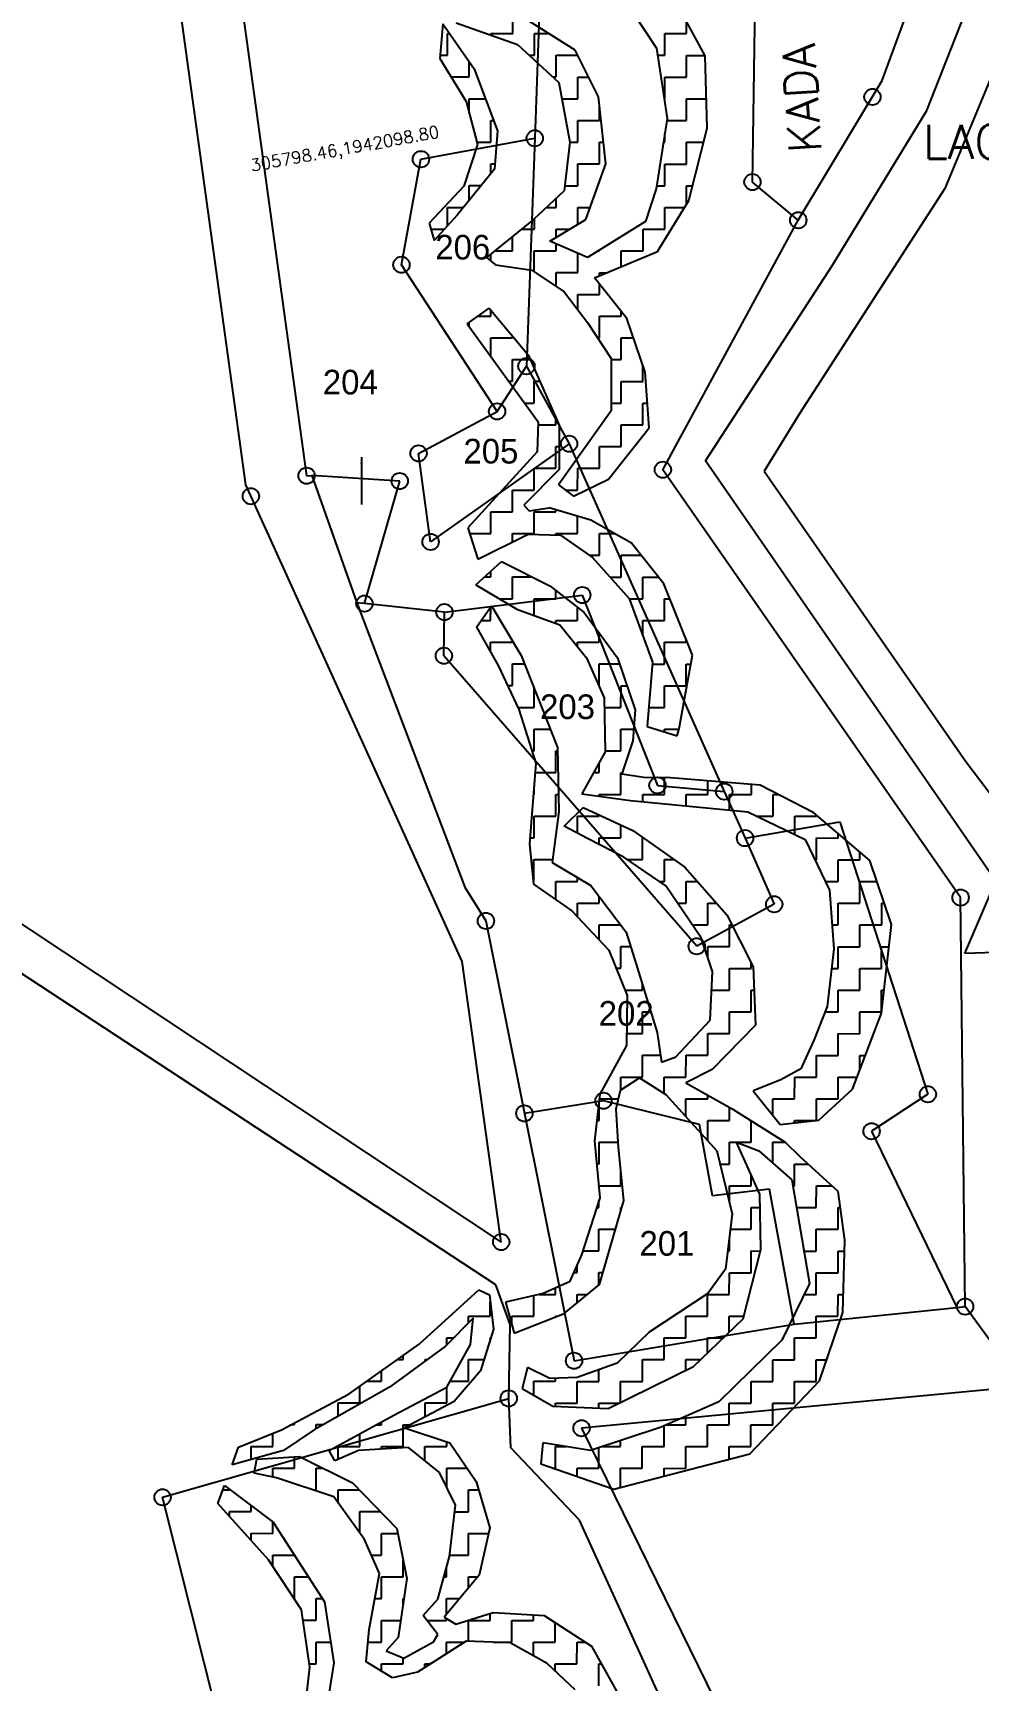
# Model space of a CAD drawing. Header units: metres. Extents: x 305262 to 307111, y 1940505 to 1944566.
# Drawn here: x 305584 to 305939, y 1940972 to 1941591 of the extents above; entities that cross this region are included whole.
import ezdxf

# ---------------------------------------------------------------- set-up
doc = ezdxf.new("R2010")
doc.units = ezdxf.units.M
doc.header["$MEASUREMENT"] = 0
for name, color, linetype in [('OFF', 1, 'Continuous'), ('POLY_HATCH', 12, 'Continuous'), ('POLY_PARCEL', 6, 'Continuous'), ('POLY_ROAD', 30, 'Continuous'), ('POLY_WATER', 4, 'Continuous'), ('TEXT_MAPOUT', 7, 'Continuous'), ('TEXT_PARCEL', 7, 'Continuous')]:
    doc.layers.add(name, color=color, linetype=linetype)
doc.styles.get("Standard").update_dxf_attribs({"font": 'simplex.shx'})
doc.styles.add('TEXT_MAP', font='')
doc.styles.get('TEXT_MAP').set_extended_font_data('Kruti Dev 050')
doc.dimstyles.get("Standard").update_dxf_attribs({"dimtxt": 0.18, "dimasz": 0.18, "dimexe": 0.18, "dimexo": 0.0625, "dimgap": 0.09, "dimtad": 0, "dimtih": 1, "dimtoh": 1, "dimdec": 4, "dimzin": 0, "dimdsep": 46, "dimtxsty": 'Standard', "dimcen": 0.09, "dimadec": 0, "dimazin": 0, "dimtfac": 1, "dimtdec": 4, "dimtofl": 0, "dimtmove": 0, "dimatfit": 3, "dimfxl": 1, "dimtolj": 1, "dimtzin": 0, "dimarcsym": 0})

msp = doc.modelspace()

# ---------------------------------------------------------------- linework, layer by layer
for centre in [(305899.56, 1941567.23), (305772.56, 1941551.69), (305729.72, 1941543.82), (305854.43, 1941535.22), (305871.67, 1941520.87), (305722.41, 1941504.1), (305769.43, 1941465.98), (305758.39, 1941448.97), (305728.82, 1941433.18), (305785.48, 1941436.82), (305820.72, 1941427.04), (305686.71, 1941424.77), (305721.73, 1941422.78), (305665.75, 1941417.08), (305733.38, 1941399.9), (305708.48, 1941376.7), (305790.42, 1941379.9), (305738.57, 1941373.49), (305738.35, 1941357.06), (305818.7, 1941308.35), (305843.84, 1941306.02), (305851.66, 1941288.49), (305932.71, 1941266.15), (305862.61, 1941263.61), (305754.18, 1941257.34), (305833.45, 1941247.82), (305920.41, 1941192.18), (305768.63, 1941184.98), (305798.4, 1941189.73), (305899.26, 1941178.28), (305759.91, 1941136.61), (305934.43, 1941112.34), (305787.32, 1941091.97), (305762.76, 1941077.8), (305790.13, 1941066.6), (305632.54, 1941040.61)]:
    msp.add_circle(centre, 3.07)
at = {"layer": 'OFF'}
for p, q in [((305962.33, 1941246.1), (305934.27, 1941245.1)), ((305956.24, 1941082.3), (305934.43, 1941112.34))]:
    msp.add_line(p, q, dxfattribs=at)
at = {"layer": 'POLY_HATCH'}
for p, q in [((305836.69, 1941582.74), (305824.97, 1941604.2)), ((305787.73, 1941584.87), (305766.02, 1941598.46)), ((305808.1, 1941601.15), (305818.28, 1941585.53)), ((305737.94, 1941594.74), (305736.82, 1941581.69)), ((305737.94, 1941594.74), (305749.71, 1941577.82)), ((305742.94, 1941595.08), (305766.01, 1941586.92)), ((305766.01, 1941586.92), (305781.62, 1941572.66)), ((305796.55, 1941567.23), (305787.73, 1941584.87)), ((305818.28, 1941585.53), (305822.33, 1941559.07)), ((305736.82, 1941581.69), (305746.78, 1941565.54)), ((305837.34, 1941555.54), (305836.69, 1941582.74)), ((305749.71, 1941577.82), (305758.57, 1941554.52)), ((305781.62, 1941572.66), (305785.68, 1941550.27)), ((305746.78, 1941565.54), (305750.98, 1941549.39)), ((305799.25, 1941542.12), (305796.55, 1941567.23)), ((305758.57, 1941554.52), (305757.46, 1941540.1)), ((305822.33, 1941559.07), (305818.25, 1941532.61)), ((305830.46, 1941528.33), (305837.34, 1941555.54)), ((305750.98, 1941549.39), (305745.88, 1941533.69)), ((305785.68, 1941550.27), (305783.63, 1941531.95)), ((305791.77, 1941521.08), (305799.25, 1941542.12)), ((305757.46, 1941540.1), (305743.39, 1941522.73)), ((305745.88, 1941533.69), (305732.8, 1941519.76)), ((305783.63, 1941531.95), (305772.09, 1941521.1)), ((305818.25, 1941532.61), (305814.17, 1941520.39)), ((305818.72, 1941509.1), (305830.46, 1941528.33)), ((305743.39, 1941522.73), (305734.65, 1941513.26)), ((305732.8, 1941519.76), (305734.65, 1941513.26)), ((305772.09, 1941521.1), (305754.43, 1941506.86)), ((305778.19, 1941512.95), (305791.77, 1941521.08)), ((305814.17, 1941520.39), (305792.44, 1941506.83)), ((305792.44, 1941506.83), (305778.19, 1941512.95)), ((305754.43, 1941506.86), (305757.82, 1941504.14)), ((305757.82, 1941504.14), (305771.4, 1941502.1)), ((305795.02, 1941499.16), (305818.72, 1941509.1)), ((305771.4, 1941502.1), (305783.61, 1941493.95)), ((305807.19, 1941483.89), (305795.02, 1941499.16)), ((305783.61, 1941493.95), (305792.43, 1941482.4)), ((305747.06, 1941481.92), (305755.44, 1941487.77)), ((305755.44, 1941487.77), (305770.07, 1941470.19)), ((305747.06, 1941481.92), (305773.83, 1941445.09)), ((305792.43, 1941482.4), (305801.24, 1941468.83)), ((305814.04, 1941463.76), (305807.19, 1941483.89)), ((305770.07, 1941470.19), (305781.78, 1941443.83)), ((305801.24, 1941468.83), (305801.23, 1941449.15)), ((305815.58, 1941442.74), (305814.04, 1941463.76)), ((305801.23, 1941449.15), (305781.53, 1941421.34)), ((305773.83, 1941445.09), (305773.4, 1941433.79)), ((305781.78, 1941443.83), (305781.77, 1941427.1)), ((305800.29, 1941423.51), (305815.58, 1941442.74)), ((305773.4, 1941433.79), (305747.35, 1941405.18)), ((305781.77, 1941427.1), (305768.37, 1941413.71)), ((305787.12, 1941417.14), (305800.29, 1941423.51)), ((305781.53, 1941421.34), (305787.12, 1941417.14)), ((305768.37, 1941413.71), (305770.46, 1941411.62)), ((305770.46, 1941411.62), (305777.92, 1941412.69)), ((305793.64, 1941408.03), (305777.92, 1941412.69)), ((305747.35, 1941405.18), (305751.11, 1941393.46)), ((305808.91, 1941399.4), (305793.64, 1941408.03)), ((305751.11, 1941393.46), (305770.04, 1941402.84)), ((305770.04, 1941402.84), (305782.17, 1941402.41)), ((305782.17, 1941402.41), (305794.3, 1941394.04)), ((305821.08, 1941384.13), (305808.91, 1941399.4)), ((305750.42, 1941383.73), (305759.97, 1941392.49)), ((305759.97, 1941392.49), (305778.26, 1941383.33)), ((305794.3, 1941394.04), (305808.1, 1941378.55)), ((305750.42, 1941383.73), (305765.8, 1941374.58)), ((305778.26, 1941383.33), (305791.15, 1941373.35)), ((305831.92, 1941357.36), (305821.08, 1941384.13)), ((305750.65, 1941367.8), (305756.22, 1941375.86)), ((305756.22, 1941375.86), (305767.43, 1941357.14)), ((305765.8, 1941374.58), (305782.02, 1941368.75)), ((305808.1, 1941378.55), (305816.88, 1941354.7)), ((305750.65, 1941367.8), (305758.84, 1941353.42)), ((305782.02, 1941368.75), (305791.99, 1941356.27)), ((305791.15, 1941373.35), (305803.61, 1941356.29)), ((305767.43, 1941357.14), (305781.14, 1941322.63)), ((305791.99, 1941356.27), (305798.64, 1941341.29)), ((305803.61, 1941356.29), (305810.26, 1941336.75)), ((305826.81, 1941329.71), (305831.92, 1941357.36)), ((305758.84, 1941353.42), (305766.58, 1941336.83)), ((305816.88, 1941354.7), (305814.77, 1941330.43)), ((305766.58, 1941336.83), (305772.99, 1941316.7)), ((305798.64, 1941341.29), (305799.04, 1941320.92)), ((305810.26, 1941336.75), (305809.42, 1941325.1)), ((305814.77, 1941330.43), (305826.12, 1941326.99)), ((305809.42, 1941325.1), (305805.25, 1941312.63)), ((305826.12, 1941326.99), (305826.81, 1941329.71)), ((305781.14, 1941322.63), (305781.54, 1941298.51)), ((305799.04, 1941320.92), (305790.3, 1941305.13)), ((305772.99, 1941316.7), (305770.54, 1941286.39)), ((305805.25, 1941312.63), (305813.57, 1941311.38)), ((305813.57, 1941311.38), (305822.15, 1941311.36)), ((305857.35, 1941308.46), (305822.15, 1941311.36)), ((305877.5, 1941298.06), (305857.35, 1941308.46)), ((305783.64, 1941293), (305790.71, 1941300.06)), ((305790.3, 1941305.13), (305808.6, 1941302.62)), ((305790.71, 1941300.06), (305809.42, 1941291.32)), ((305808.6, 1941302.62), (305852.68, 1941298.44)), ((305781.54, 1941298.51), (305779.03, 1941279.39)), ((305792.37, 1941288.42), (305783.64, 1941293)), ((305852.68, 1941298.44), (305874.3, 1941288.03)), ((305898.53, 1941280.13), (305877.5, 1941298.06)), ((305806.09, 1941281.35), (305792.37, 1941288.42)), ((305809.42, 1941291.32), (305828.96, 1941277.59)), ((305874.3, 1941288.03), (305883.44, 1941268.9)), ((305770.54, 1941286.39), (305772.08, 1941271.13)), ((305821.89, 1941270.53), (305806.09, 1941281.35)), ((305779.03, 1941279.39), (305793.58, 1941270.65)), ((305828.96, 1941277.59), (305844.75, 1941259.7)), ((305906.71, 1941256.02), (305898.53, 1941280.13)), ((305772.08, 1941271.13), (305786.47, 1941261.17)), ((305793.58, 1941270.65), (305806.88, 1941253.18)), ((305835.18, 1941250.98), (305821.89, 1941270.53)), ((305883.44, 1941268.9), (305885.09, 1941246.86)), ((305786.47, 1941261.17), (305800.41, 1941246.34)), ((305844.75, 1941259.7), (305854.72, 1941240.16)), ((305902.92, 1941222.62), (305906.71, 1941256.02)), ((305806.88, 1941253.18), (305810.62, 1941241.53)), ((305839.34, 1941238.29), (305835.18, 1941250.98)), ((305800.41, 1941246.34), (305807.26, 1941229.31)), ((305885.09, 1941246.86), (305882.58, 1941225.24)), ((305810.62, 1941241.53), (305818.53, 1941215.44)), ((305838.5, 1941220), (305839.34, 1941238.29)), ((305854.72, 1941240.16), (305855.54, 1941218.12)), ((305807.26, 1941229.31), (305807.03, 1941210.51)), ((305882.58, 1941225.24), (305877.58, 1941212.77)), ((305825.6, 1941206.29), (305838.5, 1941220)), ((305892.06, 1941194.09), (305902.92, 1941222.62)), ((305818.53, 1941215.44), (305820.19, 1941204.21)), ((305855.54, 1941218.12), (305839.31, 1941201.5)), ((305877.58, 1941212.77), (305872.61, 1941201.71)), ((305807.03, 1941210.51), (305797.06, 1941192.16)), ((305820.19, 1941204.21), (305825.6, 1941206.29)), ((305839.31, 1941201.5), (305829.33, 1941196.51)), ((305872.61, 1941201.71), (305865.13, 1941197.56)), ((305804.82, 1941193.76), (305811.9, 1941198.33)), ((305811.9, 1941198.33), (305821.87, 1941192.09)), ((305829.33, 1941196.51), (305846.82, 1941186.67)), ((305865.13, 1941197.56), (305854.73, 1941193.41)), ((305879.43, 1941182.38), (305892.06, 1941194.09)), ((305797.06, 1941192.16), (305795.05, 1941174.68)), ((305803.16, 1941186.69), (305804.82, 1941193.76)), ((305821.87, 1941192.09), (305840.99, 1941170.87)), ((305854.73, 1941193.41), (305864.83, 1941180.77)), ((305803.98, 1941172.14), (305803.16, 1941186.69)), ((305846.82, 1941186.67), (305866.78, 1941174.18)), ((305864.83, 1941180.77), (305879.43, 1941182.38)), ((305795.05, 1941174.68), (305797.03, 1941153.23)), ((305806.05, 1941152.18), (305803.98, 1941172.14)), ((305840.99, 1941170.87), (305846.8, 1941147.17)), ((305857.2, 1941154.65), (305848.48, 1941174.19)), ((305848.48, 1941174.19), (305856.8, 1941170.86)), ((305856.8, 1941170.86), (305869.27, 1941160.04)), ((305866.78, 1941174.18), (305872.33, 1941168.67)), ((305886.72, 1941155.61), (305872.33, 1941168.67)), ((305869.27, 1941160.04), (305875.9, 1941120.96)), ((305797.03, 1941153.23), (305790.16, 1941131.78)), ((305796.88, 1941120.59), (305806.05, 1941152.18)), ((305857.61, 1941133.86), (305857.2, 1941154.65)), ((305889.15, 1941137.25), (305886.72, 1941155.61)), ((305846.8, 1941147.17), (305844.3, 1941126.38)), ((305850.94, 1941107.67), (305857.61, 1941133.86)), ((305888.47, 1941110.05), (305889.15, 1941137.25)), ((305790.16, 1941131.78), (305785.6, 1941121.58)), ((305844.3, 1941126.38), (305837.64, 1941117.24)), ((305785.6, 1941121.58), (305775.67, 1941117.27)), ((305783.57, 1941109.78), (305796.88, 1941120.59)), ((305875.9, 1941120.96), (305865.49, 1941099.76)), ((305729.03, 1941098.25), (305751.53, 1941118.6)), ((305751.53, 1941118.6), (305755.52, 1941116.71)), ((305755.52, 1941116.71), (305756.99, 1941103.9)), ((305775.67, 1941117.27), (305761.53, 1941113.95)), ((305761.53, 1941113.95), (305764.85, 1941102.31)), ((305837.64, 1941117.24), (305815.59, 1941102.7)), ((305749.43, 1941108), (305738.91, 1941097.49)), ((305748.32, 1941098.03), (305749.43, 1941108)), ((305764.85, 1941102.31), (305783.57, 1941109.78)), ((305832.21, 1941089.8), (305850.94, 1941107.67)), ((305879.62, 1941084.37), (305888.47, 1941110.05)), ((305888.47, 1941110.05), (305888.47, 1941110.05)), ((305756.99, 1941103.9), (305752.15, 1941088.16)), ((305815.59, 1941102.7), (305803.52, 1941091.06)), ((305702.75, 1941079.58), (305729.03, 1941098.25)), ((305738.91, 1941097.49), (305717.87, 1941082)), ((305739.46, 1941081.99), (305748.32, 1941098.03)), ((305865.49, 1941099.76), (305841.77, 1941076.49)), ((305769.83, 1941089.42), (305767.75, 1941081.52)), ((305778.15, 1941085.26), (305769.83, 1941089.42)), ((305803.52, 1941091.06), (305788.54, 1941085.67)), ((305800.18, 1941074.02), (305832.21, 1941089.8)), ((305752.15, 1941088.16), (305742.26, 1941076.62)), ((305788.54, 1941085.67), (305778.15, 1941085.26)), ((305853.41, 1941056.94), (305879.62, 1941084.37)), ((305677.31, 1941065.95), (305702.75, 1941079.58)), ((305717.87, 1941082), (305689.62, 1941065.97)), ((305719.52, 1941071.48), (305739.46, 1941081.99)), ((305742.26, 1941076.62), (305723.55, 1941066.76)), ((305767.75, 1941081.52), (305779.39, 1941074.86)), ((305841.77, 1941076.49), (305820.14, 1941066.94)), ((305695.16, 1941058.22), (305719.52, 1941071.48)), ((305779.39, 1941074.86), (305800.18, 1941074.02)), ((305661.13, 1941059.45), (305677.31, 1941065.95)), ((305689.62, 1941065.97), (305677.99, 1941058.23)), ((305723.55, 1941066.76), (305740.57, 1941061.08)), ((305820.14, 1941066.94), (305793.52, 1941058.22)), ((305658.67, 1941052.77), (305661.13, 1941059.45)), ((305677.99, 1941058.23), (305658.67, 1941052.77)), ((305697.37, 1941054.34), (305695.16, 1941058.22)), ((305706.23, 1941058.21), (305697.37, 1941054.34)), ((305725.05, 1941059.31), (305706.23, 1941058.21)), ((305736.67, 1941049.89), (305725.05, 1941059.31)), ((305740.57, 1941061.08), (305750.44, 1941046.59)), ((305775.64, 1941061.14), (305774.8, 1941053.24)), ((305793.52, 1941058.22), (305775.64, 1941061.14)), ((305667.05, 1941049.63), (305668.03, 1941054.91)), ((305668.03, 1941054.91), (305684.08, 1941056.01)), ((305684.08, 1941056.01), (305704.01, 1941046.03)), ((305774.8, 1941053.24), (305802.24, 1941043.66)), ((305802.24, 1941043.66), (305853.41, 1941056.94)), ((305675.36, 1941047.97), (305667.05, 1941049.63)), ((305696.94, 1941040.76), (305675.36, 1941047.97)), ((305704.01, 1941046.03), (305720.6, 1941028.87)), ((305742.75, 1941037.71), (305736.67, 1941049.89)), ((305750.44, 1941046.59), (305755.69, 1941029.17)), ((305653.34, 1941038.25), (305655.83, 1941045.03)), ((305655.83, 1941045.03), (305674.14, 1941031.28)), ((305708.56, 1941024.7), (305696.94, 1941040.76)), ((305672.45, 1941017.04), (305653.34, 1941038.25)), ((305740.53, 1941018.34), (305742.75, 1941037.71)), ((305674.14, 1941031.28), (305693.45, 1941001.28)), ((305720.6, 1941028.87), (305724.47, 1941010.05)), ((305755.69, 1941029.17), (305751.68, 1941011.33)), ((305714.09, 1941011.97), (305708.56, 1941024.7)), ((305684.84, 1940998.35), (305672.45, 1941017.04)), ((305736.09, 1941002.29), (305740.53, 1941018.34)), ((305710.2, 1940990.94), (305714.09, 1941011.97)), ((305724.47, 1941010.05), (305721.13, 1940987.91)), ((305751.68, 1941011.33), (305738.43, 1940995.59)), ((305730.55, 1940996.21), (305736.09, 1941002.29)), ((305687.98, 1940976.72), (305684.84, 1940998.35)), ((305693.45, 1941001.28), (305696.99, 1940978.4)), ((305736.08, 1940989.01), (305730.55, 1940996.21)), ((305742.84, 1940992.86), (305756.93, 1940997.26)), ((305756.93, 1940997.26), (305776.05, 1940996.2)), ((305776.05, 1940996.2), (305793.91, 1940984.64)), ((305709.08, 1940978.77), (305710.2, 1940990.94)), ((305738.43, 1940995.59), (305742.84, 1940992.86)), ((305721.13, 1940987.91), (305716.7, 1940982.93)), ((305723.34, 1940980.16), (305734.42, 1940986.25)), ((305746.73, 1940986.49), (305728.46, 1940974.88)), ((305734.42, 1940986.25), (305736.08, 1940989.01)), ((305763.34, 1940985.93), (305746.73, 1940986.49)), ((305777.17, 1940978.17), (305763.34, 1940985.93)), ((305793.91, 1940984.64), (305803.78, 1940966.79)), ((305696.99, 1940978.4), (305692.91, 1940952.99)), ((305719.05, 1940972.67), (305709.08, 1940978.77)), ((305716.7, 1940982.93), (305723.34, 1940980.16)), ((305787.69, 1940968.21), (305777.17, 1940978.17)), ((305685.66, 1940956.78), (305687.98, 1940976.72)), ((305728.46, 1940974.88), (305719.05, 1940972.67))]:
    msp.add_line(p, q, dxfattribs=at)
at = {"layer": 'POLY_HATCH', "linetype": 'Continuous'}
for p, q in [((305764.25, 1941591.09), (305764.26, 1941598.9)), ((305739.72, 1941582.92), (305739.73, 1941591.1)), ((305739.73, 1941591.1), (305740.47, 1941591.1)), ((305756.08, 1941591.09), (305764.25, 1941591.09)), ((305756.08, 1941590.43), (305756.08, 1941591.09)), ((305772.42, 1941582.91), (305772.43, 1941591.08)), ((305772.43, 1941591.08), (305777.82, 1941591.08)), ((305821.47, 1941582.88), (305821.48, 1941591.05)), ((305821.48, 1941591.05), (305829.65, 1941591.05)), ((305829.65, 1941591.05), (305829.65, 1941595.63)), ((305736.93, 1941582.93), (305739.72, 1941582.92)), ((305747.89, 1941574.74), (305747.9, 1941580.43)), ((305770.41, 1941582.91), (305772.42, 1941582.91)), ((305780.59, 1941574.73), (305780.6, 1941582.9)), ((305780.6, 1941582.9), (305788.72, 1941582.9)), ((305818.68, 1941582.88), (305821.47, 1941582.88)), ((305829.64, 1941574.7), (305829.65, 1941582.87)), ((305829.65, 1941582.87), (305836.62, 1941582.87)), ((305741.1, 1941574.75), (305747.89, 1941574.74)), ((305779.36, 1941574.73), (305780.59, 1941574.73)), ((305788.76, 1941566.55), (305788.77, 1941574.72)), ((305788.77, 1941574.72), (305792.8, 1941574.72)), ((305821.46, 1941566.53), (305821.47, 1941574.7)), ((305821.47, 1941574.7), (305829.64, 1941574.7)), ((305747.89, 1941566.57), (305753.99, 1941566.57)), ((305747.89, 1941561.28), (305747.89, 1941566.57)), ((305782.73, 1941566.55), (305788.76, 1941566.55)), ((305821.19, 1941566.53), (305821.46, 1941566.53)), ((305829.63, 1941558.35), (305829.64, 1941566.52)), ((305829.64, 1941566.52), (305837.08, 1941566.52)), ((305796.93, 1941558.37), (305796.94, 1941563.6)), ((305756.05, 1941550.22), (305756.06, 1941558.39)), ((305756.06, 1941558.39), (305757.1, 1941558.39)), ((305788.75, 1941550.2), (305788.76, 1941558.37)), ((305788.76, 1941558.37), (305796.93, 1941558.37)), ((305821.45, 1941550.18), (305821.46, 1941553.38)), ((305822.22, 1941558.35), (305829.63, 1941558.35)), ((305750.76, 1941550.22), (305756.05, 1941550.22)), ((305785.67, 1941550.2), (305788.75, 1941550.2)), ((305796.92, 1941542.02), (305796.93, 1941550.19)), ((305796.93, 1941550.19), (305798.38, 1941550.19)), ((305820.96, 1941550.18), (305821.45, 1941550.18)), ((305829.62, 1941542), (305829.63, 1941550.17)), ((305829.63, 1941550.17), (305835.99, 1941550.17)), ((305756.05, 1941542.04), (305757.61, 1941542.04)), ((305756.05, 1941538.36), (305756.05, 1941542.04)), ((305788.75, 1941542.02), (305796.92, 1941542.02)), ((305788.75, 1941533.85), (305788.75, 1941542.02)), ((305821.45, 1941542), (305829.62, 1941542)), ((305821.45, 1941533.83), (305821.45, 1941542)), ((305747.87, 1941533.87), (305752.41, 1941533.87)), ((305747.87, 1941528.26), (305747.87, 1941533.87)), ((305780.57, 1941525.68), (305780.57, 1941529.07)), ((305783.84, 1941533.85), (305788.75, 1941533.85)), ((305818.44, 1941533.83), (305821.45, 1941533.83)), ((305829.62, 1941533.82), (305831.85, 1941533.82)), ((305829.62, 1941526.95), (305829.62, 1941533.82)), ((305739.69, 1941525.7), (305745.79, 1941525.7)), ((305739.69, 1941518.72), (305739.69, 1941525.7)), ((305776.96, 1941525.68), (305780.57, 1941525.68)), ((305788.74, 1941525.67), (305793.4, 1941525.67)), ((305788.74, 1941519.27), (305788.74, 1941525.67)), ((305821.44, 1941525.65), (305828.82, 1941525.65)), ((305821.44, 1941517.48), (305821.44, 1941525.65)), ((305733.44, 1941517.53), (305738.59, 1941517.53)), ((305767.64, 1941517.51), (305772.39, 1941517.51)), ((305772.39, 1941517.51), (305772.39, 1941521.38)), ((305780.56, 1941517.5), (305785.78, 1941517.5)), ((305780.56, 1941514.37), (305780.56, 1941517.5)), ((305813.26, 1941517.48), (305821.44, 1941517.48)), ((305813.26, 1941509.31), (305813.26, 1941517.48)), ((305764.21, 1941509.34), (305764.21, 1941514.74)), ((305780.56, 1941509.33), (305780.56, 1941511.93)), ((305756.03, 1941505.58), (305756.03, 1941508.15)), ((305757.51, 1941509.34), (305764.21, 1941509.34)), ((305772.38, 1941509.33), (305780.56, 1941509.33)), ((305772.38, 1941501.44), (305772.38, 1941509.33)), ((305788.73, 1941501.15), (305788.73, 1941508.43)), ((305796.42, 1941509.32), (305796.91, 1941509.32)), ((305796.91, 1941509.32), (305796.91, 1941509.62)), ((305805.08, 1941509.31), (305813.26, 1941509.31)), ((305805.08, 1941503.38), (305805.08, 1941509.31)), ((305780.55, 1941501.15), (305788.73, 1941501.15)), ((305780.55, 1941495.99), (305780.55, 1941501.15)), ((305796.9, 1941501.14), (305799.74, 1941501.14)), ((305796.9, 1941499.95), (305796.9, 1941501.14)), ((305788.72, 1941492.97), (305796.9, 1941492.97)), ((305788.72, 1941487.26), (305788.72, 1941492.97)), ((305796.9, 1941492.97), (305796.9, 1941496.8)), ((305756.02, 1941484.82), (305756.02, 1941487.08)), ((305805.07, 1941484.79), (305805.07, 1941486.55)), ((305747.84, 1941480.85), (305747.84, 1941482.46)), ((305751.21, 1941484.82), (305756.02, 1941484.82)), ((305796.89, 1941484.79), (305805.07, 1941484.79)), ((305796.89, 1941476.62), (305796.89, 1941484.79)), ((305756.01, 1941476.64), (305764.19, 1941476.64)), ((305756.01, 1941469.61), (305756.01, 1941476.64)), ((305764.19, 1941476.64), (305764.19, 1941477.26)), ((305796.18, 1941476.62), (305796.89, 1941476.62)), ((305805.06, 1941476.61), (305809.67, 1941476.61)), ((305805.06, 1941468.44), (305805.06, 1941476.61)), ((305764.18, 1941468.46), (305770.84, 1941468.46)), ((305764.18, 1941460.29), (305764.18, 1941468.46)), ((305801.24, 1941468.44), (305805.06, 1941468.44)), ((305762.78, 1941460.29), (305764.18, 1941460.29)), ((305772.35, 1941460.28), (305774.47, 1941460.28)), ((305772.35, 1941452.11), (305772.35, 1941460.28)), ((305805.05, 1941460.26), (305813.23, 1941460.26)), ((305805.05, 1941452.09), (305805.05, 1941460.26)), ((305813.23, 1941460.26), (305813.23, 1941466.13)), ((305768.73, 1941452.11), (305772.35, 1941452.11)), ((305801.23, 1941452.09), (305805.05, 1941452.09)), ((305813.22, 1941452.08), (305814.89, 1941452.08)), ((305813.22, 1941443.91), (305813.22, 1941452.08)), ((305773.78, 1941443.93), (305780.52, 1941443.93)), ((305780.52, 1941443.93), (305780.52, 1941446.66)), ((305805.04, 1941443.91), (305813.22, 1941443.91)), ((305805.04, 1941435.74), (305805.04, 1941443.91)), ((305780.51, 1941435.75), (305781.77, 1941435.75)), ((305780.51, 1941427.58), (305780.51, 1941435.75)), ((305796.86, 1941435.74), (305805.04, 1941435.74)), ((305796.86, 1941427.57), (305796.86, 1941435.74)), ((305772.33, 1941419.41), (305772.34, 1941427.58)), ((305772.34, 1941427.58), (305780.51, 1941427.58)), ((305788.68, 1941419.4), (305788.69, 1941427.57)), ((305788.69, 1941427.57), (305796.86, 1941427.57)), ((305764.15, 1941411.24), (305764.16, 1941419.41)), ((305764.16, 1941419.41), (305772.33, 1941419.41)), ((305784.12, 1941419.4), (305788.68, 1941419.4)), ((305755.97, 1941403.07), (305755.98, 1941411.24)), ((305755.98, 1941411.24), (305764.15, 1941411.24)), ((305772.32, 1941403.06), (305772.33, 1941411.23)), ((305772.33, 1941411.23), (305780.5, 1941411.23)), ((305780.5, 1941411.23), (305780.5, 1941411.92)), ((305788.67, 1941403.05), (305788.67, 1941409.5)), ((305748.03, 1941403.07), (305755.97, 1941403.07)), ((305764.14, 1941399.92), (305764.15, 1941403.06)), ((305764.15, 1941403.06), (305772.32, 1941403.06)), ((305780.5, 1941403.05), (305788.67, 1941403.05)), ((305780.5, 1941402.47), (305780.5, 1941403.05)), ((305796.84, 1941394.87), (305796.85, 1941403.04)), ((305796.85, 1941403.04), (305802.47, 1941403.04)), ((305793.09, 1941394.87), (305796.84, 1941394.87)), ((305805.01, 1941386.69), (305805.02, 1941394.86)), ((305805.02, 1941394.86), (305812.53, 1941394.86)), ((305753.68, 1941386.72), (305755.96, 1941386.72)), ((305755.96, 1941386.72), (305755.96, 1941388.82)), ((305764.13, 1941378.54), (305764.14, 1941386.71)), ((305764.14, 1941386.71), (305771.52, 1941386.71)), ((305800.85, 1941386.69), (305805.01, 1941386.69)), ((305813.18, 1941378.51), (305813.19, 1941386.68)), ((305813.19, 1941386.68), (305819.05, 1941386.68)), ((305780.48, 1941378.53), (305780.48, 1941381.61)), ((305755.95, 1941370.37), (305755.96, 1941375.48)), ((305759.14, 1941378.54), (305764.13, 1941378.54)), ((305772.3, 1941372.24), (305772.31, 1941378.53)), ((305772.31, 1941378.53), (305780.48, 1941378.53)), ((305788.65, 1941370.35), (305788.66, 1941375.28)), ((305808.12, 1941378.51), (305813.18, 1941378.51)), ((305821.35, 1941370.33), (305821.36, 1941378.5)), ((305821.36, 1941378.5), (305823.36, 1941378.5)), ((305752.43, 1941370.37), (305755.95, 1941370.37)), ((305780.48, 1941370.35), (305788.65, 1941370.35)), ((305780.48, 1941369.3), (305780.48, 1941370.35)), ((305813.17, 1941364.76), (305813.18, 1941370.33)), ((305813.18, 1941370.33), (305821.35, 1941370.33)), ((305755.95, 1941362.19), (305764.12, 1941362.19)), ((305755.95, 1941358.5), (305755.95, 1941362.19)), ((305764.12, 1941362.19), (305764.12, 1941362.67)), ((305788.65, 1941362.17), (305796.82, 1941362.17)), ((305788.65, 1941360.45), (305788.65, 1941362.17)), ((305796.82, 1941362.17), (305796.83, 1941365.58)), ((305821.34, 1941353.98), (305821.35, 1941362.15)), ((305821.35, 1941362.15), (305829.52, 1941362.15)), ((305829.52, 1941362.15), (305829.52, 1941363.27)), ((305764.11, 1941345.84), (305764.12, 1941354.01)), ((305764.12, 1941354.01), (305768.68, 1941354.01)), ((305796.81, 1941345.82), (305796.82, 1941353.99)), ((305796.82, 1941353.99), (305804.4, 1941353.99)), ((305816.82, 1941353.98), (305821.34, 1941353.98)), ((305829.51, 1941345.8), (305829.52, 1941353.97)), ((305829.52, 1941353.97), (305831.29, 1941353.97)), ((305762.38, 1941345.84), (305764.11, 1941345.84)), ((305772.28, 1941337.66), (305772.29, 1941344.91)), ((305796.63, 1941345.82), (305796.81, 1941345.82)), ((305804.98, 1941337.64), (305804.99, 1941345.81)), ((305804.99, 1941345.81), (305807.18, 1941345.81)), ((305821.33, 1941337.63), (305821.34, 1941345.8)), ((305821.34, 1941345.8), (305829.51, 1941345.8)), ((305766.19, 1941337.66), (305772.28, 1941337.66)), ((305798.71, 1941337.64), (305804.98, 1941337.64)), ((305815.4, 1941337.63), (305821.33, 1941337.63)), ((305772.28, 1941329.48), (305778.42, 1941329.48)), ((305772.28, 1941321.31), (305772.28, 1941329.48)), ((305804.97, 1941321.29), (305804.98, 1941329.46)), ((305804.98, 1941329.46), (305809.73, 1941329.46)), ((305821.33, 1941329.45), (305826.74, 1941329.45)), ((305821.33, 1941328.44), (305821.33, 1941329.45)), ((305771.52, 1941321.31), (305772.28, 1941321.31)), ((305780.45, 1941321.3), (305781.16, 1941321.3)), ((305780.45, 1941313.13), (305780.45, 1941321.3)), ((305799.04, 1941321.29), (305804.97, 1941321.29)), ((305772.7, 1941313.13), (305780.45, 1941313.13)), ((305794.73, 1941313.12), (305796.8, 1941313.12)), ((305796.8, 1941313.12), (305796.8, 1941316.86)), ((305804.97, 1941313.11), (305805.41, 1941313.11)), ((305804.97, 1941304.94), (305804.97, 1941313.11)), ((305772.27, 1941304.96), (305772.27, 1941307.77)), ((305821.32, 1941304.93), (305821.32, 1941311.36)), ((305837.67, 1941304.92), (305837.67, 1941310.08)), ((305854.02, 1941304.91), (305854.02, 1941308.74)), ((305772.04, 1941304.96), (305772.27, 1941304.96)), ((305780.44, 1941304.95), (305781.43, 1941304.95)), ((305780.44, 1941296.78), (305780.44, 1941304.95)), ((305796.79, 1941304.94), (305804.97, 1941304.94)), ((305796.79, 1941304.24), (305796.79, 1941304.94)), ((305813.14, 1941304.93), (305821.32, 1941304.93)), ((305813.14, 1941302.19), (305813.14, 1941304.93)), ((305829.49, 1941304.92), (305837.67, 1941304.92)), ((305829.49, 1941300.64), (305829.49, 1941304.92)), ((305845.84, 1941304.92), (305854.02, 1941304.91)), ((305845.84, 1941299.09), (305845.84, 1941304.92)), ((305862.19, 1941304.91), (305864.24, 1941304.91)), ((305862.19, 1941296.73), (305862.19, 1941304.91)), ((305772.26, 1941296.78), (305780.44, 1941296.78)), ((305772.26, 1941288.61), (305772.26, 1941296.78)), ((305788.61, 1941296.77), (305796.79, 1941296.77)), ((305788.61, 1941290.39), (305788.61, 1941296.77)), ((305796.79, 1941296.77), (305796.79, 1941297.23)), ((305804.96, 1941288.59), (305804.96, 1941293.41)), ((305856.22, 1941296.73), (305862.19, 1941296.73)), ((305870.36, 1941296.73), (305878.54, 1941296.72)), ((305870.36, 1941289.93), (305870.36, 1941296.73)), ((305878.54, 1941296.72), (305878.54, 1941297.17)), ((305770.72, 1941288.61), (305772.26, 1941288.61)), ((305796.78, 1941288.59), (305804.96, 1941288.59)), ((305796.78, 1941286.15), (305796.78, 1941288.59)), ((305813.13, 1941288.58), (305813.32, 1941288.58)), ((305813.13, 1941280.41), (305813.13, 1941288.58)), ((305878.53, 1941288.55), (305886.71, 1941288.54)), ((305878.53, 1941280.37), (305878.53, 1941288.55)), ((305886.71, 1941288.54), (305886.71, 1941290.21)), ((305894.88, 1941280.36), (305894.88, 1941283.24)), ((305772.25, 1941280.43), (305779.17, 1941280.43)), ((305772.25, 1941272.26), (305772.25, 1941280.43)), ((305807.45, 1941280.41), (305813.13, 1941280.41)), ((305821.3, 1941280.4), (305824.96, 1941280.4)), ((305821.3, 1941272.23), (305821.3, 1941280.4)), ((305877.96, 1941280.37), (305878.53, 1941280.37)), ((305886.7, 1941280.37), (305894.88, 1941280.36)), ((305886.7, 1941272.19), (305886.7, 1941280.37)), ((305771.96, 1941272.26), (305772.25, 1941272.26)), ((305780.42, 1941272.25), (305788.6, 1941272.25)), ((305780.42, 1941265.36), (305780.42, 1941272.25)), ((305788.6, 1941272.25), (305788.6, 1941273.64)), ((305819.4, 1941272.23), (305821.3, 1941272.23)), ((305829.47, 1941272.22), (305833.7, 1941272.22)), ((305829.47, 1941264.05), (305829.47, 1941272.22)), ((305881.86, 1941272.2), (305886.7, 1941272.19)), ((305894.87, 1941272.19), (305901.22, 1941272.18)), ((305894.87, 1941264.01), (305894.87, 1941272.19)), ((305788.59, 1941264.07), (305796.77, 1941264.07)), ((305788.59, 1941258.91), (305788.59, 1941264.07)), ((305796.77, 1941264.07), (305796.77, 1941266.46)), ((305826.29, 1941264.05), (305829.47, 1941264.05)), ((305837.64, 1941264.05), (305840.92, 1941264.04)), ((305837.64, 1941255.87), (305837.64, 1941264.05)), ((305886.69, 1941264.02), (305894.87, 1941264.01)), ((305886.69, 1941255.84), (305886.69, 1941264.02)), ((305903.04, 1941264.01), (305904, 1941264.01)), ((305903.04, 1941255.83), (305903.04, 1941264.01)), ((305796.76, 1941255.89), (305804.82, 1941255.89)), ((305796.76, 1941250.22), (305796.76, 1941255.89)), ((305831.85, 1941255.87), (305837.64, 1941255.87)), ((305845.81, 1941255.87), (305846.71, 1941255.87)), ((305845.81, 1941247.69), (305845.81, 1941255.87)), ((305884.42, 1941255.84), (305886.69, 1941255.84)), ((305894.86, 1941255.84), (305903.04, 1941255.83)), ((305894.86, 1941247.66), (305894.86, 1941255.84)), ((305804.93, 1941247.71), (305808.64, 1941247.71)), ((305804.93, 1941239.54), (305804.93, 1941247.71)), ((305837.63, 1941247.7), (305845.81, 1941247.69)), ((305837.63, 1941243.51), (305837.63, 1941247.7)), ((305886.68, 1941247.67), (305894.86, 1941247.66)), ((305886.68, 1941239.49), (305886.68, 1941247.67)), ((305903.03, 1941247.66), (305905.76, 1941247.66)), ((305903.03, 1941239.48), (305903.03, 1941247.66)), ((305803.15, 1941239.54), (305804.93, 1941239.54)), ((305845.8, 1941239.52), (305853.98, 1941239.51)), ((305845.8, 1941231.34), (305845.8, 1941239.52)), ((305853.98, 1941239.51), (305853.98, 1941241.61)), ((305884.23, 1941239.49), (305886.68, 1941239.49)), ((305894.85, 1941239.49), (305903.03, 1941239.48)), ((305894.85, 1941231.31), (305894.85, 1941239.49)), ((305806.44, 1941231.36), (305813.1, 1941231.36)), ((305813.1, 1941231.36), (305813.1, 1941233.35)), ((305839.02, 1941231.34), (305845.8, 1941231.34)), ((305853.97, 1941231.34), (305855.05, 1941231.34)), ((305853.97, 1941223.16), (305853.97, 1941231.34)), ((305886.67, 1941231.32), (305894.85, 1941231.31)), ((305886.67, 1941223.14), (305886.67, 1941231.32)), ((305903.02, 1941231.31), (305903.91, 1941231.31)), ((305903.02, 1941223.47), (305903.02, 1941231.31)), ((305813.09, 1941223.18), (305816.18, 1941223.18)), ((305813.09, 1941215.01), (305813.09, 1941223.18)), ((305845.79, 1941223.17), (305853.97, 1941223.16)), ((305845.79, 1941214.99), (305845.79, 1941223.17)), ((305881.74, 1941223.15), (305886.67, 1941223.14)), ((305894.84, 1941223.14), (305902.98, 1941223.13)), ((305894.84, 1941214.96), (305894.84, 1941223.14)), ((305807.09, 1941215.01), (305813.09, 1941215.01)), ((305837.61, 1941215), (305845.79, 1941214.99)), ((305837.61, 1941206.82), (305837.61, 1941215)), ((305878.47, 1941214.97), (305878.49, 1941214.97)), ((305878.49, 1941214.97), (305878.49, 1941215.03)), ((305886.66, 1941214.97), (305894.84, 1941214.96)), ((305886.66, 1941206.79), (305886.66, 1941214.97)), ((305813.08, 1941198.66), (305813.09, 1941206.83)), ((305813.09, 1941206.83), (305819.8, 1941206.83)), ((305829.43, 1941198.65), (305829.44, 1941206.83)), ((305829.44, 1941206.83), (305837.61, 1941206.82)), ((305878.48, 1941206.8), (305886.66, 1941206.79)), ((305878.48, 1941198.62), (305878.48, 1941206.8)), ((305894.83, 1941206.79), (305896.89, 1941206.79)), ((305894.83, 1941201.38), (305894.83, 1941206.79)), ((305804.9, 1941193.81), (305804.91, 1941198.66)), ((305804.91, 1941198.66), (305813.08, 1941198.66)), ((305821.25, 1941192.48), (305821.26, 1941198.65)), ((305821.26, 1941198.65), (305829.43, 1941198.65)), ((305870.3, 1941190.45), (305870.31, 1941198.63)), ((305870.31, 1941198.63), (305878.48, 1941198.62)), ((305886.65, 1941190.44), (305886.66, 1941198.62)), ((305886.66, 1941198.62), (305893.78, 1941198.61)), ((305796.72, 1941182.32), (305796.73, 1941189.26)), ((305796.87, 1941190.49), (305804.05, 1941190.49)), ((305829.42, 1941183.71), (305829.43, 1941190.48)), ((305829.43, 1941190.48), (305837.6, 1941190.47)), ((305837.6, 1941190.47), (305837.6, 1941191.86)), ((305862.12, 1941184.16), (305862.13, 1941190.46)), ((305862.13, 1941190.46), (305870.3, 1941190.45)), ((305878.47, 1941182.27), (305878.48, 1941190.45)), ((305878.48, 1941190.45), (305886.65, 1941190.44)), ((305795.93, 1941182.32), (305796.72, 1941182.32)), ((305837.59, 1941174.65), (305837.6, 1941182.3)), ((305837.6, 1941182.3), (305845.77, 1941182.29)), ((305845.77, 1941182.29), (305845.77, 1941187.26)), ((305853.94, 1941174.11), (305853.95, 1941182.21)), ((305870.3, 1941182.28), (305878.47, 1941182.27)), ((305870.3, 1941181.37), (305870.3, 1941182.28)), ((305796.71, 1941165.97), (305796.72, 1941174.14)), ((305796.72, 1941174.14), (305803.87, 1941174.14)), ((305845.76, 1941165.94), (305845.77, 1941174.12)), ((305845.77, 1941174.12), (305848.52, 1941174.11)), ((305848.68, 1941174.11), (305853.94, 1941174.11)), ((305862.11, 1941166.25), (305862.12, 1941174.11)), ((305862.12, 1941174.11), (305866.86, 1941174.1)), ((305795.86, 1941165.97), (305796.71, 1941165.97)), ((305804.88, 1941157.79), (305804.89, 1941163.41)), ((305842.2, 1941165.94), (305845.76, 1941165.94)), ((305870.28, 1941157.75), (305870.29, 1941165.93)), ((305870.29, 1941165.93), (305875.36, 1941165.92)), ((305796.71, 1941157.79), (305804.88, 1941157.79)), ((305796.71, 1941156.78), (305796.71, 1941157.79)), ((305845.75, 1941151.45), (305845.76, 1941157.77)), ((305845.76, 1941157.77), (305853.93, 1941157.76)), ((305853.93, 1941157.76), (305853.93, 1941161.97)), ((305869.66, 1941157.75), (305870.28, 1941157.75)), ((305878.45, 1941149.57), (305878.46, 1941157.75)), ((305878.46, 1941157.75), (305884.37, 1941157.74)), ((305796.7, 1941149.62), (305796.7, 1941152.2)), ((305795.88, 1941149.62), (305796.7, 1941149.62)), ((305804.88, 1941149.61), (305805.3, 1941149.61)), ((305804.88, 1941148.14), (305804.88, 1941149.61)), ((305853.92, 1941141.41), (305853.93, 1941149.59)), ((305853.93, 1941149.59), (305857.3, 1941149.58)), ((305871.04, 1941149.58), (305878.45, 1941149.57)), ((305886.62, 1941141.39), (305886.63, 1941149.57)), ((305886.63, 1941149.57), (305887.52, 1941149.57)), ((305796.69, 1941133.27), (305796.7, 1941141.44)), ((305796.7, 1941141.44), (305802.93, 1941141.44)), ((305845.74, 1941133.24), (305845.75, 1941138.41)), ((305846.11, 1941141.42), (305853.92, 1941141.41)), ((305878.44, 1941133.22), (305878.45, 1941141.4)), ((305878.45, 1941141.4), (305886.62, 1941141.39)), ((305790.64, 1941133.27), (305796.69, 1941133.27)), ((305845.12, 1941133.24), (305845.74, 1941133.24)), ((305853.91, 1941125.06), (305853.92, 1941133.24)), ((305853.92, 1941133.24), (305857.45, 1941133.23)), ((305873.82, 1941133.23), (305878.44, 1941133.22)), ((305886.61, 1941125.04), (305886.62, 1941133.22)), ((305886.62, 1941133.22), (305889.04, 1941133.22)), ((305788.51, 1941125.1), (305788.52, 1941128.11)), ((305787.17, 1941125.1), (305788.51, 1941125.1)), ((305796.69, 1941125.09), (305798.19, 1941125.09)), ((305796.69, 1941120.43), (305796.69, 1941125.09)), ((305845.73, 1941116.89), (305845.74, 1941125.07)), ((305845.74, 1941125.07), (305853.91, 1941125.06)), ((305878.43, 1941116.87), (305878.44, 1941125.05)), ((305878.44, 1941125.05), (305886.61, 1941125.04)), ((305755.8, 1941108.77), (305755.81, 1941114.22)), ((305772.15, 1941108.76), (305772.16, 1941116.45)), ((305774.22, 1941116.93), (305780.33, 1941116.93)), ((305780.33, 1941116.93), (305780.34, 1941119.3)), ((305788.51, 1941116.92), (305792.36, 1941116.92)), ((305788.51, 1941113.79), (305788.51, 1941116.92)), ((305837.55, 1941108.72), (305837.56, 1941116.9)), ((305837.56, 1941116.9), (305845.73, 1941116.89)), ((305873.89, 1941116.88), (305878.43, 1941116.87)), ((305886.6, 1941108.69), (305886.61, 1941116.87)), ((305886.61, 1941116.87), (305888.64, 1941116.87)), ((305747.63, 1941108.77), (305755.8, 1941108.77)), ((305747.63, 1941106.19), (305747.63, 1941108.77)), ((305763.98, 1941108.76), (305772.15, 1941108.76)), ((305763.98, 1941105.36), (305763.98, 1941108.76)), ((305780.33, 1941108.75), (305780.99, 1941108.75)), ((305780.33, 1941108.49), (305780.33, 1941108.75)), ((305829.37, 1941100.55), (305829.38, 1941108.73)), ((305829.38, 1941108.73), (305837.55, 1941108.72)), ((305845.73, 1941108.72), (305851.21, 1941108.71)), ((305845.73, 1941102.69), (305845.73, 1941108.72)), ((305869.88, 1941108.7), (305870.25, 1941108.7)), ((305870.25, 1941108.7), (305870.25, 1941109.46)), ((305878.42, 1941100.52), (305878.43, 1941108.7)), ((305878.43, 1941108.7), (305886.6, 1941108.69)), ((305739.45, 1941100.6), (305742.03, 1941100.6)), ((305739.45, 1941098.02), (305739.45, 1941100.6)), ((305755.8, 1941100.59), (305755.97, 1941100.59)), ((305755.8, 1941100.04), (305755.8, 1941100.59)), ((305821.2, 1941100.56), (305829.37, 1941100.55)), ((305821.2, 1941092.38), (305821.2, 1941100.56)), ((305837.55, 1941100.55), (305843.47, 1941100.54)), ((305837.55, 1941094.89), (305837.55, 1941100.55)), ((305870.25, 1941100.53), (305878.42, 1941100.52)), ((305870.25, 1941092.35), (305870.25, 1941100.53)), ((305720.85, 1941092.44), (305723.1, 1941092.44)), ((305723.1, 1941092.44), (305723.1, 1941094.03)), ((305731.27, 1941092.43), (305732.04, 1941092.43)), ((305731.27, 1941091.86), (305731.27, 1941092.43)), ((305747.62, 1941092.42), (305753.46, 1941092.42)), ((305747.62, 1941084.25), (305747.62, 1941092.42)), ((305796.67, 1941084.22), (305796.67, 1941088.59)), ((305813.02, 1941092.39), (305821.2, 1941092.38)), ((305813.02, 1941084.21), (305813.02, 1941092.39)), ((305829.37, 1941092.38), (305834.91, 1941092.37)), ((305829.37, 1941088.4), (305829.37, 1941092.38)), ((305862.07, 1941092.36), (305870.25, 1941092.35)), ((305862.07, 1941084.18), (305862.07, 1941092.36)), ((305878.42, 1941092.35), (305882.37, 1941092.35)), ((305878.42, 1941084.17), (305878.42, 1941092.35)), ((305706.74, 1941076.1), (305706.74, 1941082.41)), ((305709.35, 1941084.27), (305714.92, 1941084.27)), ((305714.92, 1941084.27), (305714.92, 1941088.22)), ((305740.71, 1941084.25), (305747.62, 1941084.25)), ((305772.14, 1941084.23), (305780.32, 1941084.23)), ((305772.14, 1941079.01), (305772.14, 1941084.23)), ((305780.32, 1941084.23), (305780.32, 1941085.34)), ((305788.49, 1941084.22), (305796.67, 1941084.22)), ((305788.49, 1941076.05), (305788.49, 1941084.22)), ((305804.84, 1941084.21), (305813.02, 1941084.21)), ((305804.84, 1941076.31), (305804.84, 1941084.21)), ((305853.89, 1941084.19), (305862.07, 1941084.18)), ((305853.89, 1941076.01), (305853.89, 1941084.19)), ((305870.24, 1941084.18), (305878.42, 1941084.17)), ((305870.24, 1941076), (305870.24, 1941084.18)), ((305739.44, 1941076.08), (305739.44, 1941081.98)), ((305698.56, 1941076.1), (305706.74, 1941076.1)), ((305698.56, 1941071.04), (305698.56, 1941076.1)), ((305731.26, 1941076.08), (305739.44, 1941076.08)), ((305731.26, 1941070.82), (305731.26, 1941076.08)), ((305780.31, 1941076.05), (305788.49, 1941076.05)), ((305780.31, 1941074.82), (305780.31, 1941076.05)), ((305796.66, 1941076.04), (305804.29, 1941076.04)), ((305796.66, 1941074.16), (305796.66, 1941076.04)), ((305829.36, 1941067.85), (305829.36, 1941071.01)), ((305845.71, 1941076.02), (305853.89, 1941076.01)), ((305845.71, 1941067.84), (305845.71, 1941076.02)), ((305862.06, 1941076.01), (305870.24, 1941076)), ((305862.06, 1941067.83), (305862.06, 1941076.01)), ((305674.03, 1941059.76), (305674.03, 1941064.63)), ((305681.02, 1941067.93), (305682.21, 1941067.93)), ((305682.21, 1941067.93), (305682.21, 1941068.57)), ((305690.38, 1941067.93), (305693.08, 1941067.93)), ((305690.38, 1941066.4), (305690.38, 1941067.93)), ((305706.73, 1941059.75), (305706.73, 1941064.52)), ((305712.97, 1941067.92), (305714.91, 1941067.92)), ((305714.91, 1941067.92), (305714.91, 1941068.97)), ((305723.08, 1941067.91), (305725.73, 1941067.91)), ((305723.08, 1941059.74), (305723.08, 1941067.91)), ((305821.18, 1941059.68), (305821.18, 1941067.4)), ((305822.22, 1941067.85), (305829.36, 1941067.85)), ((305837.53, 1941067.85), (305845.71, 1941067.84)), ((305837.53, 1941059.67), (305837.53, 1941067.85)), ((305853.88, 1941067.84), (305862.06, 1941067.83)), ((305853.88, 1941059.66), (305853.88, 1941067.84)), ((305665.85, 1941059.77), (305674.03, 1941059.76)), ((305665.85, 1941054.8), (305665.85, 1941059.77)), ((305698.55, 1941059.75), (305706.73, 1941059.75)), ((305698.55, 1941054.86), (305698.55, 1941059.75)), ((305714.9, 1941059.74), (305723.08, 1941059.74)), ((305714.9, 1941058.71), (305714.9, 1941059.74)), ((305731.25, 1941059.73), (305739.43, 1941059.73)), ((305731.25, 1941054.28), (305731.25, 1941059.73)), ((305739.43, 1941059.73), (305739.43, 1941061.47)), ((305780.3, 1941059.7), (305784.46, 1941059.7)), ((305780.3, 1941051.53), (305780.3, 1941059.7)), ((305796.65, 1941051.52), (305796.65, 1941059.25)), ((305798.02, 1941059.69), (305804.83, 1941059.69)), ((305804.83, 1941059.69), (305804.83, 1941061.92)), ((305813, 1941059.69), (305821.18, 1941059.68)), ((305813, 1941051.51), (305813, 1941059.69)), ((305829.35, 1941059.68), (305837.53, 1941059.67)), ((305829.35, 1941051.5), (305829.35, 1941059.68)), ((305845.7, 1941059.67), (305853.88, 1941059.66)), ((305845.7, 1941054.94), (305845.7, 1941059.67)), ((305674.02, 1941051.59), (305682.2, 1941051.58)), ((305674.02, 1941048.23), (305674.02, 1941051.59)), ((305682.2, 1941051.58), (305682.2, 1941055.88)), ((305690.37, 1941051.58), (305692.93, 1941051.58)), ((305690.37, 1941043.4), (305690.37, 1941051.58)), ((305739.42, 1941051.55), (305747.07, 1941051.55)), ((305739.42, 1941044.39), (305739.42, 1941051.55)), ((305779.71, 1941051.53), (305780.3, 1941051.53)), ((305788.47, 1941051.52), (305796.65, 1941051.52)), ((305788.47, 1941048.47), (305788.47, 1941051.52)), ((305804.82, 1941051.51), (305813, 1941051.51)), ((305804.82, 1941044.33), (305804.82, 1941051.51)), ((305821.17, 1941051.51), (305829.35, 1941051.5)), ((305821.17, 1941048.58), (305821.17, 1941051.51)), ((305655.24, 1941043.42), (305657.67, 1941043.42)), ((305657.67, 1941043.42), (305657.67, 1941043.64)), ((305689.01, 1941043.41), (305690.37, 1941043.4)), ((305698.54, 1941043.4), (305706.56, 1941043.4)), ((305698.54, 1941038.55), (305698.54, 1941043.4)), ((305747.59, 1941043.37), (305751.41, 1941043.37)), ((305747.59, 1941035.2), (305747.59, 1941043.37)), ((305657.66, 1941035.25), (305665.84, 1941035.24)), ((305657.66, 1941033.45), (305657.66, 1941035.25)), ((305665.84, 1941035.24), (305665.84, 1941037.51)), ((305706.71, 1941035.22), (305714.47, 1941035.22)), ((305706.71, 1941027.26), (305706.71, 1941035.22)), ((305742.46, 1941035.2), (305747.59, 1941035.2)), ((305665.83, 1941027.07), (305674.01, 1941027.06)), ((305665.83, 1941024.38), (305665.83, 1941027.07)), ((305674.01, 1941027.06), (305674.01, 1941031.38)), ((305714.88, 1941027.04), (305720.98, 1941027.04)), ((305714.88, 1941018.87), (305714.88, 1941027.04)), ((305747.58, 1941027.02), (305755.2, 1941027.02)), ((305747.58, 1941018.85), (305747.58, 1941027.02)), ((305674, 1941018.89), (305682.12, 1941018.88)), ((305674, 1941014.7), (305674, 1941018.89)), ((305711.09, 1941018.87), (305714.88, 1941018.87)), ((305723.05, 1941010.69), (305723.05, 1941016.94)), ((305739.4, 1941010.68), (305739.4, 1941014.27)), ((305740.59, 1941018.85), (305747.58, 1941018.85)), ((305682.17, 1941010.71), (305687.38, 1941010.71)), ((305682.17, 1941002.53), (305682.17, 1941010.71)), ((305714.87, 1941010.69), (305723.05, 1941010.69)), ((305714.87, 1941002.52), (305714.87, 1941010.69)), ((305738.41, 1941010.68), (305739.4, 1941010.68)), ((305747.57, 1941010.67), (305751.13, 1941010.67)), ((305747.57, 1941006.44), (305747.57, 1941010.67)), ((305682.07, 1941002.53), (305682.17, 1941002.53)), ((305690.34, 1940994.35), (305690.35, 1941002.53)), ((305690.35, 1941002.53), (305692.64, 1941002.53)), ((305712.34, 1941002.52), (305714.87, 1941002.52)), ((305723.04, 1941000.59), (305723.05, 1941002.51)), ((305723.05, 1941002.51), (305723.33, 1941002.51)), ((305739.39, 1941002.5), (305744.25, 1941002.5)), ((305739.39, 1940996.73), (305739.39, 1941002.5)), ((305755.74, 1940994.32), (305755.74, 1940996.89)), ((305772.09, 1940994.31), (305772.09, 1940996.42)), ((305685.42, 1940994.36), (305690.34, 1940994.35)), ((305714.86, 1940986.17), (305714.87, 1940994.34)), ((305714.87, 1940994.34), (305722.1, 1940994.34)), ((305731.99, 1940994.33), (305739.39, 1940994.33)), ((305739.39, 1940994.33), (305739.39, 1940995)), ((305747.56, 1940986.46), (305747.57, 1940994.32)), ((305747.57, 1940994.32), (305755.74, 1940994.32)), ((305763.91, 1940986.14), (305763.92, 1940994.31)), ((305763.92, 1940994.31), (305772.09, 1940994.31)), ((305780.26, 1940986.13), (305780.26, 1940993.47)), ((305690.33, 1940978.01), (305690.34, 1940986.18)), ((305690.34, 1940986.18), (305695.79, 1940986.18)), ((305709.76, 1940986.17), (305714.86, 1940986.17)), ((305739.38, 1940981.82), (305739.39, 1940986.15)), ((305739.39, 1940986.15), (305746.19, 1940986.15)), ((305757.07, 1940986.14), (305763.91, 1940986.14)), ((305772.08, 1940981.03), (305772.09, 1940986.13)), ((305772.09, 1940986.13), (305780.26, 1940986.13)), ((305788.43, 1940977.95), (305788.44, 1940986.12)), ((305788.44, 1940986.12), (305791.62, 1940986.12)), ((305687.79, 1940978.01), (305690.33, 1940978.01)), ((305714.85, 1940975.24), (305714.86, 1940977.99)), ((305714.86, 1940977.99), (305723.03, 1940977.99)), ((305723.03, 1940977.99), (305723.03, 1940980.29)), ((305731.21, 1940977.98), (305733.34, 1940977.98)), ((305731.21, 1940976.63), (305731.21, 1940977.98)), ((305780.25, 1940975.25), (305780.26, 1940977.95)), ((305780.26, 1940977.95), (305788.43, 1940977.95)), ((305796.6, 1940969.77), (305796.61, 1940977.94)), ((305796.61, 1940977.94), (305797.61, 1940977.94))]:
    msp.add_line(p, q, dxfattribs=at)
at = {"layer": 'POLY_PARCEL'}
for p, q in [((305776.91, 1941678.45), (305772.56, 1941551.69)), ((305903.27, 1941573.4), (305928.84, 1941643.68)), ((305854.43, 1941535.22), (305855.51, 1941602.4)), ((305871.67, 1941520.87), (305903.27, 1941573.4)), ((305729.72, 1941543.82), (305772.56, 1941551.69)), ((305772.56, 1941551.69), (305769.43, 1941465.98)), ((305722.41, 1941504.1), (305729.72, 1941543.82)), ((305871.67, 1941520.87), (305854.43, 1941535.22)), ((305820.72, 1941427.04), (305871.67, 1941520.87)), ((305758.39, 1941448.97), (305722.41, 1941504.1)), ((305758.39, 1941448.97), (305769.43, 1941465.98)), ((305769.43, 1941465.98), (305785.48, 1941436.82)), ((305728.82, 1941433.18), (305758.39, 1941448.97)), ((305785.48, 1941436.82), (305733.38, 1941399.9)), ((305785.48, 1941436.82), (305843.84, 1941306.02)), ((305733.38, 1941399.9), (305728.82, 1941433.18)), ((305721.73, 1941422.78), (305688.75, 1941424.92)), ((305932.71, 1941266.15), (305820.72, 1941427.04)), ((305708.48, 1941376.7), (305721.73, 1941422.78)), ((305738.57, 1941373.49), (305790.42, 1941379.9)), ((305790.42, 1941379.9), (305818.7, 1941308.35)), ((305708.48, 1941376.7), (305705.65, 1941377)), ((305738.57, 1941373.49), (305708.48, 1941376.7)), ((305738.35, 1941357.06), (305738.57, 1941373.49)), ((305833.45, 1941247.82), (305738.35, 1941357.06)), ((305818.7, 1941308.35), (305843.84, 1941306.02)), ((305843.84, 1941306.02), (305851.66, 1941288.49)), ((305851.66, 1941288.49), (305887.27, 1941294.62)), ((305887.27, 1941294.62), (305920.41, 1941192.18)), ((305851.66, 1941288.49), (305862.61, 1941263.61)), ((305862.61, 1941263.61), (305833.45, 1941247.82)), ((305934.43, 1941112.34), (305932.71, 1941266.15)), ((305798.4, 1941189.73), (305768.63, 1941184.98)), ((305834.52, 1941180.79), (305798.4, 1941189.73)), ((305920.41, 1941192.18), (305899.26, 1941178.28)), ((305839.37, 1941154.03), (305834.52, 1941180.79)), ((305899.26, 1941178.28), (305931.27, 1941112.02)), ((305860.89, 1941156.45), (305839.37, 1941154.03)), ((305870.11, 1941105.7), (305860.89, 1941156.45)), ((305632.54, 1941040.61), (305762.76, 1941077.8)), ((305659.38, 1940934.24), (305632.54, 1941040.61))]:
    msp.add_line(p, q, dxfattribs=at)
at = {"layer": 'POLY_ROAD'}
for p, q in [((305663.82, 1941421.34), (305590.28, 1941955.49)), ((305657.83, 1941634.77), (305686.71, 1941424.77)), ((305686.71, 1941424.77), (305688.75, 1941424.92)), ((305688.75, 1941424.92), (305705.65, 1941377)), ((305745.24, 1941242.16), (305663.82, 1941421.34)), ((305705.65, 1941377), (305746.19, 1941270.03)), ((305540.68, 1941281.89), (305759.91, 1941136.61)), ((305757.96, 1941120.48), (305530.94, 1941269.34)), ((305746.19, 1941270.03), (305754.18, 1941257.34)), ((305754.18, 1941257.34), (305768.63, 1941184.98)), ((305759.91, 1941136.61), (305745.24, 1941242.16)), ((305768.63, 1941184.98), (305787.32, 1941091.97)), ((305763.35, 1941105.57), (305757.96, 1941120.48)), ((305870.11, 1941105.7), (305931.27, 1941112.02)), ((305931.27, 1941112.02), (305934.43, 1941112.34)), ((305762.76, 1941077.8), (305763.35, 1941105.57)), ((305787.32, 1941091.97), (305870.11, 1941105.7)), ((305763.58, 1941059.2), (305762.76, 1941077.8)), ((305956.24, 1941082.3), (305790.13, 1941066.6)), ((305790.13, 1941066.6), (305866.23, 1940911.54)), ((305789.36, 1941031.96), (305763.58, 1941059.2)), ((305851.21, 1940896.46), (305789.36, 1941031.96))]:
    msp.add_line(p, q, dxfattribs=at)
at = {"layer": 'POLY_WATER'}
for p, q in [((305919.98, 1941562.11), (305957.21, 1941656.88)), ((305973.57, 1941645.68), (305926.79, 1941532.83)), ((305884.57, 1941503.91), (305919.98, 1941562.11)), ((305926.79, 1941532.83), (305872.29, 1941448.28)), ((305836.79, 1941430.39), (305884.57, 1941503.91)), ((305872.29, 1941448.28), (305858.78, 1941426.48)), ((305857.88, 1941399.89), (305836.79, 1941430.39)), ((305858.78, 1941426.48), (305934.66, 1941317.37)), ((305945.98, 1941272.29), (305857.88, 1941399.89)), ((305934.66, 1941317.37), (305955.12, 1941290.3)), ((305934.27, 1941245.1), (305945.98, 1941272.29))]:
    msp.add_line(p, q, dxfattribs=at)

# ---------------------------------------------------------------- texts
msp.add_text('305798.46,1942098.80', height=4.5394, rotation=10.28715).set_placement((305666.07, 1941539.17))
at = {"layer": 'TEXT_MAPOUT'}
for s, height, rotation, p in [('KADA', 12.293, 93.56793, (305880.37, 1941546.63)), ('LAGU TUKDA NO.2', 12.874, 359.96759, (305918.55, 1941543.92))]:
    msp.add_text(s, height=height, rotation=rotation, dxfattribs=at).set_placement(p)
at = {"layer": 'TEXT_PARCEL', "style": 'TEXT_MAP'}
for s, p in [('206', (305735.12, 1941506.1)), ('204', (305692.82, 1941455.35)), ('205', (305745.71, 1941429.38)), ('203', (305774.52, 1941333.27)), ('202', (305796.58, 1941217.96)), ('201', (305811.92, 1941131.47))]:
    msp.add_text(s, height=9.269, rotation=359.96759, dxfattribs=at).set_placement(p)

# ---------------------------------------------------------------- leaders
msp.add_leader([(305707.35, 1941431.81), (305707.34, 1941414.02)], dimstyle='Standard', override={"dimtxt": 2.5, "dimasz": 2.5, "dimexe": 1.25, "dimexo": 0.625, "dimgap": 0.625, "dimtad": 1, "dimtih": 0, "dimtoh": 0, "dimzin": 8, "dimcen": 2.5, "dimtofl": 1})

doc.saveas('drawing.dxf')
